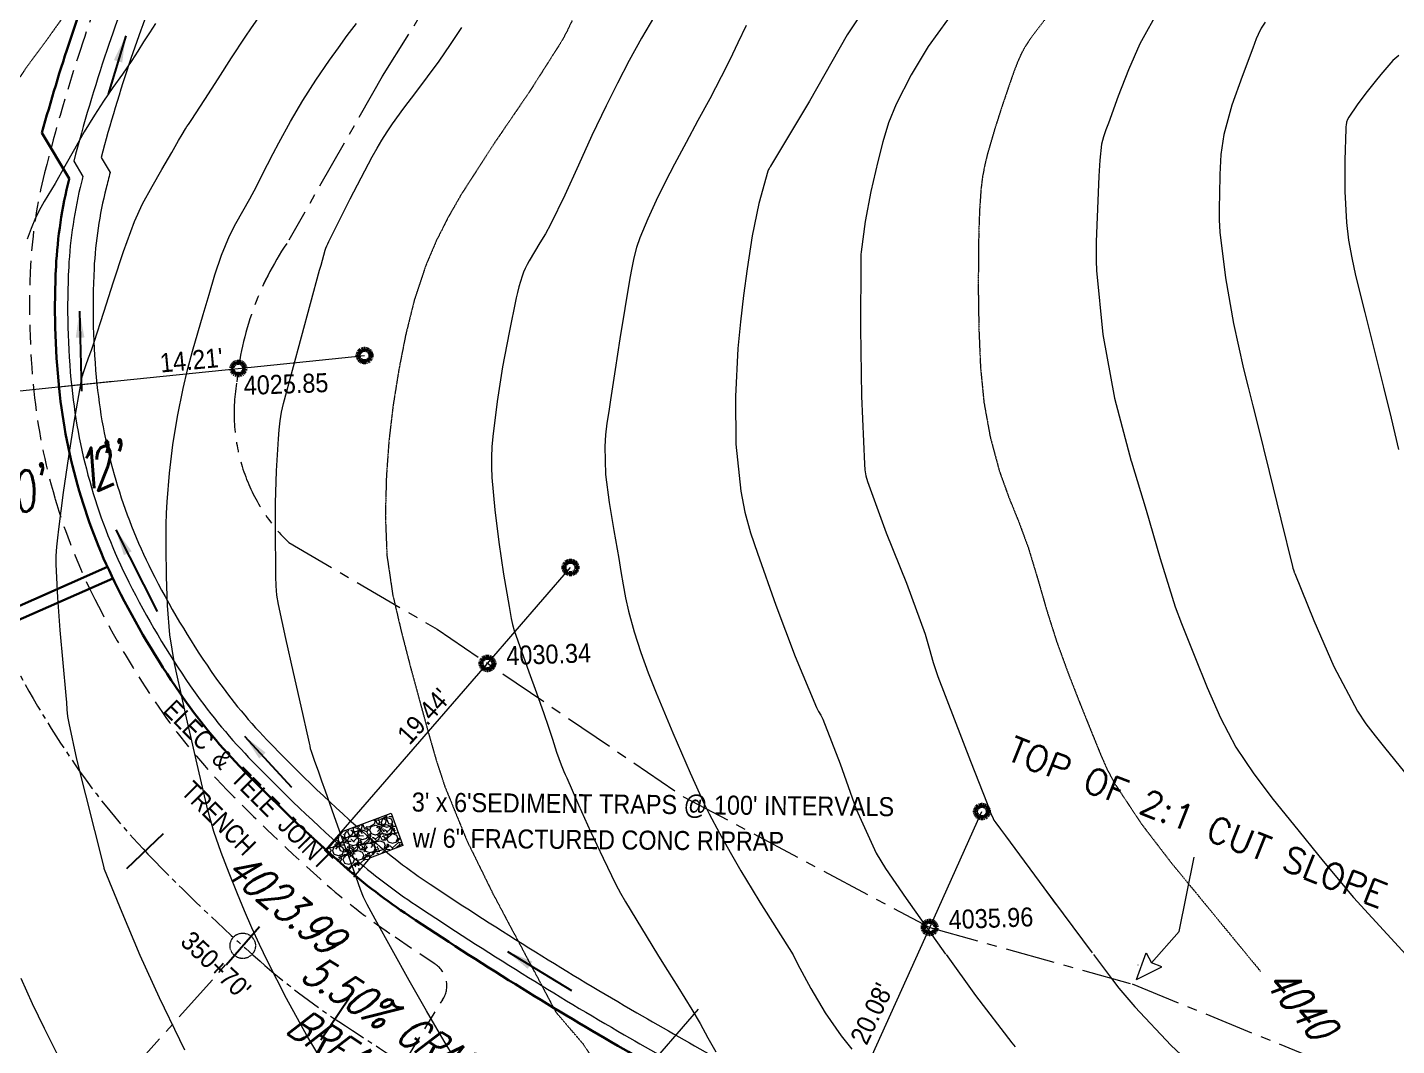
# Model space of a CAD drawing. Header units: inches. Extents: x 2775 to 17527, y 515 to 14737.
# Drawn here: x 6426 to 7721, y 4064 to 5027 of the extents above; entities that cross this region are included whole.
import ezdxf
from ezdxf.enums import TextEntityAlignment as Align

# ---------------------------------------------------------------- set-up
doc = ezdxf.new("R2010")
doc.units = ezdxf.units.IN
doc.header["$LTSCALE"] = 0.5
doc.header["$MEASUREMENT"] = 0
for name, pattern in [('CENTER', [2, 1.25, -0.25, 0.25, -0.25]), ('CENTER2', [1.125, 0.75, -0.125, 0.125, -0.125]), ('HIDDEN', [0.375, 0.25, -0.125])]:
    doc.linetypes.add(name, pattern=pattern)
for name, color, linetype, lineweight in [('ARCHENT RD', 3, 'CENTER', 20), ('CONTROL', 6, 'CENTER', 25), ('D-CL', 5, 'CENTER2', 9), ('LAYOUT', 6, 'CENTER', 25), ('Object', 4, 'CONTINUOUS', 30), ('VX-TOPO-MAJR', 1, 'HIDDEN', 20), ('VX-TOPO-MINR', 7, 'CONTINUOUS', 5)]:
    doc.layers.add(name, color=color, linetype=linetype, lineweight=lineweight)
for name, color, linetype in [('CT-ROAD-ANNO', 52, 'CONTINUOUS'), ('D-SCRATCH', 4, 'CONTINUOUS'), ('LLMASONRY', 12, 'CONTINUOUS'), ('TEXT', 7, 'CONTINUOUS')]:
    doc.layers.add(name, color=color, linetype=linetype)
doc.styles.add('ARCHENT', font='technical.ttf', dxfattribs={"height": 6})
doc.styles.add('BEI', font='romans.shx', dxfattribs={"width": 0.75})
doc.styles.add('EXIST', font='romans.shx', dxfattribs={"width": 0.75, "oblique": 20, "height": 12})
doc.styles.add('SPHAND', font='SPHAND', dxfattribs={"bigfont": 'SPHAND'})
doc.styles.get("Standard").update_dxf_attribs({"font": 'romans.shx', "width": 0.75})
doc.dimstyles.get("Standard").update_dxf_attribs({"dimscale": 50, "dimtxt": 0.18, "dimasz": 0.18, "dimexe": 0.18, "dimexo": 0.0625, "dimgap": 0.09, "dimtad": 0, "dimtoh": 1, "dimzin": 0, "dimdsep": 46, "dimtxsty": 'BEI', "dimcen": 0.09, "dimclrd": 256, "dimclre": 256, "dimclrt": 256, "dimadec": 1, "dimazin": 0, "dimtfac": 1, "dimtofl": 0, "dimtmove": 0, "dimatfit": 3, "dimfxl": 1, "dimtolj": 1, "dimtzin": 0, "dimlwd": -1, "dimlwe": -1, "dimarcsym": 0})

# ---------------------------------------------------------------- blocks, each defined once
blk = doc.blocks.new('Tick')
at = {"layer": 'D-SCRATCH'}
blk.add_line((0, -2), (0, 2), dxfattribs=at)

msp = doc.modelspace()

# ---------------------------------------------------------------- hatches: boundary and pattern name
at = {"layer": 'Object', "lineweight": 9, "ltscale": 75}
h = msp.add_hatch(dxfattribs=at)
h.set_pattern_fill('GRAVEL', scale=24, style=0)
h.set_pattern_definition([(228.0128, (17.28, 24), (-191.99995757, -216.0000322), [3.228864, -319.65811]), (184.9697, (15.12, 21.6), (288.00002524, 23.99979137), [5.54083, -548.5422]), (132.5104, (9.6, 21.12), (239.99977724, -264.00020817), [3.90691, -386.78477]), (267.2737, (0.24, 15.12), (23.99990443, 480.00000708), [5.04571, -499.52539]), (292.8337, (0, 10.08), (-120.00023773, 287.99991388), [4.94772, -489.82495]), (357.2737, (1.92, 5.52), (-480.00000708, 23.99990443), [5.04571, -499.52539]), (37.6942, (6.96, 5.28), (-312.000176295, -239.99976972), [6.672696, -660.596376]), (72.2553, (12.24, 9.36), (168.0002583, 527.99990955), [6.29971, -623.671704]), (121.4296, (14.16, 15.36), (-192.00019762, 311.99988088), [5.0628, -501.21775]), (175.2364, (11.52, 19.68), (264.0000227, -23.9997968), [5.77997, -283.21831]), (222.3974, (5.76, 20.16), (-288.000176426, -263.99980997), [7.47475, -740.001]), (138.8141, (24, 14.88), (-168.0000707, 143.9999355), [2.551224, -252.572256]), (171.4692, (22.08, 16.56), (311.99995884, -48.00018984), [4.85369, -480.516264]), (225, (17.28, 17.28), (-3e-15, -24.000007), [3.394104, -30.54701]), (203.1986, (15.6, 20.16), (119.9999935, 48.0000318), [1.82779, -180.95076]), (291.8014, (13.92, 19.44), (-23.9999979, 72.0000066), [2.58487, -126.65909]), (30.9638, (14.88, 17.04), (71.9999525, 48.0000596), [4.198296, -135.74455]), (161.5651, (18.48, 19.2), (48.0000104, -23.999962), [3.035784, -72.85889]), (16.3895, (0, 19.44), (240.00005276, 71.99982504), [4.2528, -421.02828]), (70.3462, (4.08, 20.64), (-95.99988594, -264.00005125), [3.567864, -353.21779]), (293.1986, (18.48, 24), (-48.0000318, 119.9999935), [3.65556, -179.12299]), (343.6105, (19.92, 20.64), (-240.00005276, 71.99982504), [4.2528, -421.02828]), (339.444, (0, 4.56), (-120.0000443, 47.9999039), [4.10112, -200.954976]), (294.7751, (3.84, 3.12), (-119.99981254, 264.00008212), [3.43627, -340.19143]), (66.8014, (18.72, 0), (48.0000318, 119.9999935), [3.65556, -179.12299]), (17.354, (20.16, 3.36), (-312.00004846, -95.99986805), [4.023144, -398.290176]), (69.444, (6.96, 0), (-47.9999039, -120.0000443), [2.05056, -203.005536]), (101.3099, (17.28, 0), (-23.9999432, 96.000018), [1.22376, -121.152696]), (165.9638, (17.04, 1.2), (72.000013, -23.9999534), [4.94772, -94.0068]), (186.009, (12.24, 2.4), (239.99999402, 23.99998362), [4.5852, -453.93415]), (303.6901, (14.88, 14.88), (-24.000032, 47.9999894), [3.46133, -83.071896]), (353.1572, (16.8, 12), (407.99998477, -48.00019195), [6.043056, -598.26151]), (60.9454, (22.8, 11.28), (-96.00000065, -168.0000092), [2.470944, -244.624176]), (90, (24, 13.44), (-24, 24), [1.44, -22.56]), (120.2564, (11.76, 3.12), (95.9998773, -168.00005894), [3.334176, -330.08448]), (48.0128, (10.08, 6), (191.99995757, 216.0000322), [6.45773, -316.42925]), (0, (14.4, 10.8), (24, 24), [6.24, -17.76]), (325.3048, (20.64, 10.8), (-239.99986222, 168.00020663), [3.794736, -375.678576]), (254.0546, (23.76, 8.64), (-23.9999973, -96.000003), [3.49445, -171.22819]), (207.646, (22.8, 5.28), (-455.99989937, -240.00018512), [5.68956, -563.267376]), (175.4261, (17.76, 2.64), (-312.0000134, 23.99987523), [6.019176, -595.897776])])
h.paths.add_polyline_path([(6708.986, 4248.191, 0.00342508), (6725.447, 4233.541, 0.00602786), (6736.109, 4224.408), (6736.282, 4224.613), (6732.758, 4234.521), (6724.515, 4257.809), (6722.41, 4263.765)])

# ---------------------------------------------------------------- linework, layer by layer
at = {"layer": 'ARCHENT RD', "color": 4, "lineweight": 20, "ltscale": 75}
for p, q in [((6761.847, 4980.615), (6874.804, 5160.851)), ((6762.855, 4982.298), (6673.232, 4825.389)), ((6673.195, 4539.526, -41103.276), (6813.56, 4457.476)), ((6813.56, 4457.476), (7046.593, 4299.035, 3818.472)), ((7046.593, 4299.035, 3818.472), (7279.236, 4175.436)), ((7279.236, 4175.436), (7470.83, 4121.961)), ((7279.236, 4175.436), (7470.83, 4121.961)), ((7470.83, 4121.961), (7661.741, 4043.93))]:
    msp.add_line(p, q, dxfattribs=at)
at = {"layer": 'ARCHENT RD', "color": 4, "linetype": 'Continuous', "lineweight": 9, "ltscale": 150}
msp.add_line((6166.632, 4657.227), (6506.574, 4691.942), dxfattribs=at)
at = {"layer": 'ARCHENT RD', "linetype": 'Continuous', "lineweight": 5, "ltscale": 25}
msp.add_line((6621.922, 4148.963), (6645.486, 4176.178), dxfattribs=at)
at = {"layer": 'ARCHENT RD', "color": 5, "linetype": 'CENTER', "lineweight": 15, "ltscale": 75}
msp.add_line((6069.706, 3532.045), (6629.776, 4158.034), dxfattribs=at)
at = {"layer": 'ARCHENT RD'}
msp.add_circle((6629.776, 4158.034), 12, dxfattribs=at)
at = {"layer": 'ARCHENT RD', "color": 4, "lineweight": 20, "ltscale": 75}
for centre, radius, start, end in [((6908.623, 4662.575, -41103.276), 286.059, 146.037922, 174.453158), ((6908.623, 4662.575, -41103.276), 286.059, 146.037922, 160.24554), ((6792.418, 4661.933, -41103.276), 170.874, 170.469148, 225.754791)]:
    msp.add_arc(centre, radius, start, end, dxfattribs=at)
at = {"layer": 'CONTROL', "linetype": 'Continuous', "lineweight": 5, "ltscale": 25}
for p, q in [((6625.593, 4704.096), (6744.972, 4716.287)), ((6455.982, 4686.776), (6625.593, 4704.096)), ((6455.982, 4686.776), (6506.574, 4691.942)), ((6455.982, 4686.776), (6506.574, 4691.942)), ((6455.982, 4686.776), (6475.879, 4688.808)), ((6861.078, 4425.168), (6939.629, 4515.886)), ((6708.343, 4248.772), (6861.078, 4425.168)), ((7279.236, 4175.436), (7328.662, 4285.003)), ((7180.086, 3955.643), (7279.236, 4175.436)), ((6907.926, 3921.861), (7060.662, 4098.257))]:
    msp.add_line(p, q, dxfattribs=at)
at = {"layer": 'CT-ROAD-ANNO', "color": 6, "linetype": 'Continuous', "lineweight": 30, "ltscale": 75}
for p, q in [((6501.885, 4516.394), (6107.941, 4342.612)), ((6506.973, 4505.523), (6112.784, 4331.633))]:
    msp.add_line(p, q, dxfattribs=at)
at = {"layer": 'D-CL', "color": 7, "linetype": 'Continuous', "lineweight": 30, "ltscale": 50}
msp.add_line((6439.952, 4926.977), (6465.796, 4883.725), dxfattribs=at)
at = {"layer": 'D-CL', "color": 7, "linetype": 'Continuous', "lineweight": 30}
msp.add_lwpolyline([(6502.012, 5105.842, 0.02472134), (6467.119, 5016.368, 0.01368739), (6439.952, 4926.977, 0.04860432)], format="xyb", dxfattribs=at)
at = {"layer": 'D-CL', "ltscale": 75}
msp.add_lwpolyline([(6387.447, 5042.984, 0.01897712), (6349.311, 4912.558, 0.04860432), (6333.378, 4806.691, 0.03884362), (6336.777, 4672.886, 0.04549145), (6360.033, 4554.496, 0.04560779), (6404.229, 4442.559, 0.03377167), (6471.334, 4329.256, 0.04082939), (6540.184, 4244.781, 0.02123933), (6646.285, 4143.356, 0.03334345), (6720.554, 4086.457, 0.00758032), (6824.11, 4019.801, 0.00798766)], format="xyb", dxfattribs=at)
at = {"layer": 'LAYOUT', "color": 30, "lineweight": 106, "ltscale": 150}
for centre in [(6744.972, 4716.287), (6939.629, 4515.886), (7328.662, 4285.003)]:
    msp.add_circle(centre, 6, dxfattribs=at)
at = {"layer": 'LAYOUT', "color": 6, "lineweight": 106, "ltscale": 150}
for centre in [(6625.593, 4704.096), (6861.078, 4425.167), (7279.236, 4175.435)]:
    msp.add_circle(centre, 6, dxfattribs=at)
at = {"layer": 'Object', "color": 7, "linetype": 'Continuous', "lineweight": 20, "ltscale": 50}
for p, q in [((6470.004, 4900.077), (6478.653, 4885.604)), ((6495.801, 4903.695), (6504.397, 4889.308))]:
    msp.add_line(p, q, dxfattribs=at)
at = {"layer": 'Object', "color": 7, "lineweight": 9, "ltscale": 75}
for p, q in [((6741.462, 4272.638), (6742.679, 4271.796)), ((6742.872, 4273.252), (6744.792, 4268.692)), ((6753.948, 4272.932), (6748.908, 4270.292)), ((6751.308, 4271.012), (6755.148, 4272.212)), ((6753.672, 4277.209), (6754.895, 4276.363)), ((6754.922, 4276.289), (6753.962, 4272.929)), ((6755.088, 4277.819), (6757.008, 4273.259)), ((6755.137, 4272.214), (6758.977, 4270.774)), ((6759.169, 4276.083), (6756.568, 4276.733)), ((6757.052, 4273.163), (6761.255, 4272.962)), ((6759.883, 4277.557), (6757.447, 4277.752)), ((6759.411, 4274.879), (6757.581, 4272.846)), ((6759.42, 4274.84), (6759.18, 4276.04)), ((6764.494, 4273.371), (6759.454, 4270.731)), ((6764.941, 4280.144), (6759.901, 4277.504)), ((6760.587, 4274.876), (6762.027, 4271.516)), ((6760.841, 4274.861), (6762.281, 4278.221)), ((6761.854, 4271.451), (6765.694, 4272.651)), ((6762.301, 4278.224), (6766.141, 4279.424)), ((6763.298, 4278.285), (6765.441, 4276.802)), ((6764.251, 4279.391), (6764.499, 4279.361)), ((6765.469, 4276.728), (6764.509, 4273.368)), ((6764.515, 4279.382), (6765.007, 4280.269)), ((6765.634, 4278.258), (6767.554, 4273.698)), ((6765.815, 4281.206), (6765.672, 4278.195)), ((6765.683, 4272.653), (6769.523, 4271.213)), ((6766.129, 4279.426), (6769.969, 4277.986)), ((6767.598, 4273.602), (6771.801, 4273.402)), ((6768.044, 4280.374), (6771.359, 4280.216)), ((6769.982, 4277.974), (6771.422, 4274.854)), ((6770.202, 4271.529), (6771.402, 4274.889)), ((6771.352, 4272.775), (6771.209, 4269.764)), ((6773.333, 4274.701), (6773.086, 4274.97)), ((6773.091, 4274.877), (6773.183, 4275.122)), ((6723.67, 4261.792), (6725.813, 4260.308)), ((6724.622, 4262.897), (6724.871, 4262.868)), ((6727.268, 4258.788), (6724.667, 4259.438)), ((6725.84, 4260.235), (6724.88, 4256.875)), ((6724.886, 4262.889), (6725.379, 4263.775)), ((6727.982, 4260.263), (6725.545, 4260.458)), ((6727.772, 4266.009), (6725.942, 4263.976)), ((6726.006, 4261.764), (6727.926, 4257.204)), ((6726.187, 4264.713), (6726.044, 4261.701)), ((6727.782, 4265.97), (6727.542, 4267.17)), ((6733.04, 4262.849), (6728, 4260.209)), ((6728.94, 4257.567), (6730.38, 4260.927)), ((6728.948, 4266.006), (6730.388, 4262.646)), ((6729.203, 4265.991), (6730.252, 4268.441)), ((6730.399, 4262.618), (6734.479, 4261.418)), ((6730.399, 4260.93), (6734.239, 4262.13)), ((6731.843, 4267.764), (6733.986, 4266.28)), ((6732.796, 4268.869), (6733.045, 4268.839)), ((6734.014, 4266.207), (6733.054, 4262.847)), ((6733.06, 4268.86), (6733.552, 4269.747)), ((6735.96, 4264.304), (6733.359, 4264.954)), ((6734.179, 4267.736), (6736.099, 4263.176)), ((6734.326, 4269.966), (6734.217, 4267.673)), ((6734.228, 4262.131), (6738.068, 4260.691)), ((6736.674, 4265.779), (6734.238, 4265.974)), ((6736.203, 4263.101), (6734.372, 4261.067)), ((6734.509, 4261.423), (6738.589, 4262.623)), ((6740.258, 4262.152), (6734.738, 4257.112)), ((6735.196, 4270.292), (6738.33, 4269.116)), ((6736.212, 4263.062), (6735.972, 4264.262)), ((6736.143, 4263.08), (6740.346, 4262.88)), ((6741.732, 4268.365), (6736.692, 4265.725)), ((6737.378, 4263.097), (6738.818, 4259.737)), ((6737.633, 4263.083), (6739.073, 4266.443)), ((6738.08, 4260.68), (6739.52, 4257.56)), ((6738.206, 4271.419), (6740.608, 4271.304)), ((6738.343, 4269.104), (6739.783, 4265.984)), ((6738.563, 4262.659), (6739.763, 4266.019)), ((6738.829, 4259.709), (6742.909, 4258.509)), ((6739.092, 4266.446), (6742.932, 4267.646)), ((6743.964, 4261.825), (6740.267, 4262.133)), ((6743.081, 4264.318), (6741.447, 4266.101)), ((6741.452, 4266.007), (6741.983, 4267.422)), ((6742.706, 4271.723), (6741.746, 4268.363)), ((6742.92, 4267.647), (6746.76, 4266.207)), ((6742.939, 4258.515), (6747.019, 4259.715)), ((6748.689, 4259.244), (6743.169, 4254.204)), ((6744.835, 4268.596), (6749.039, 4268.396)), ((6748.176, 4268.871), (6745.575, 4269.521)), ((6748.89, 4270.345), (6746.454, 4270.54)), ((6748.419, 4267.667), (6746.589, 4265.634)), ((6746.773, 4266.196), (6748.213, 4263.076)), ((6746.994, 4259.751), (6748.194, 4263.111)), ((6747.566, 4261.161), (6749.71, 4259.677)), ((6748.428, 4267.629), (6748.188, 4268.829)), ((6748.519, 4262.266), (6748.768, 4262.236)), ((6752.394, 4258.917), (6748.697, 4259.225)), ((6749.737, 4259.604), (6748.777, 4256.244)), ((6748.783, 4262.257), (6749.276, 4263.144)), ((6749.594, 4267.664), (6751.034, 4264.304)), ((6749.849, 4267.649), (6751.289, 4271.009)), ((6751.511, 4261.41), (6749.878, 4263.192)), ((6749.882, 4263.099), (6750.413, 4264.514)), ((6749.902, 4261.133), (6751.822, 4256.573)), ((6750.084, 4264.081), (6749.94, 4261.07)), ((6751.045, 4264.276), (6755.125, 4263.076)), ((6753.254, 4260.226), (6752.512, 4260.338)), ((6755.212, 4258.469), (6753.292, 4260.149)), ((6755.155, 4263.082), (6759.235, 4264.282)), ((6760.905, 4263.811), (6755.385, 4258.771)), ((6758.722, 4269.31), (6756.122, 4269.96)), ((6756.882, 4263.093), (6759.025, 4261.609)), ((6759.437, 4270.784), (6757, 4270.979)), ((6758.965, 4268.106), (6757.135, 4266.073)), ((6757.835, 4264.198), (6758.084, 4264.168)), ((6759.053, 4261.536), (6758.093, 4258.176)), ((6758.099, 4264.189), (6758.592, 4265.076)), ((6758.974, 4268.068), (6758.734, 4269.268)), ((6758.989, 4270.762), (6760.429, 4267.642)), ((6759.21, 4264.318), (6760.41, 4267.678)), ((6759.218, 4263.065), (6761.138, 4258.505)), ((6759.4, 4266.013), (6759.256, 4263.002)), ((6760.14, 4268.103), (6761.58, 4264.743)), ((6760.395, 4268.088), (6761.835, 4271.448)), ((6764.61, 4263.483), (6760.913, 4263.791)), ((6761.591, 4264.715), (6765.671, 4263.515)), ((6764.259, 4260.879), (6761.659, 4261.529)), ((6762.038, 4271.488), (6766.118, 4270.288)), ((6763.728, 4265.976), (6762.094, 4267.759)), ((6762.098, 4267.665), (6762.629, 4269.08)), ((6764.973, 4262.354), (6762.537, 4262.549)), ((6764.502, 4259.676), (6762.672, 4257.642)), ((6763.801, 4260.666), (6763.058, 4260.777)), ((6764.247, 4267.438), (6763.504, 4267.55)), ((6765.758, 4258.908), (6763.838, 4260.588)), ((6764.511, 4259.637), (6764.271, 4260.837)), ((6766.205, 4265.681), (6764.285, 4267.361)), ((6770.031, 4264.94), (6764.991, 4262.3)), ((6765.677, 4259.672), (6767.117, 4256.312)), ((6765.702, 4263.521), (6769.782, 4264.721)), ((6765.912, 4259.235), (6765.867, 4258.284)), ((6771.451, 4264.25), (6765.931, 4259.21)), ((6765.932, 4259.658), (6767.372, 4263.018)), ((6766.139, 4265.211), (6766.139, 4265.747)), ((6766.148, 4270.293), (6770.228, 4271.493)), ((6766.358, 4266.008), (6766.313, 4265.056)), ((6771.897, 4271.022), (6766.377, 4265.982)), ((6767.391, 4263.021), (6771.231, 4264.221)), ((6768.835, 4269.855), (6770.978, 4268.371)), ((6769.535, 4271.201), (6770.975, 4268.081)), ((6769.756, 4264.757), (6770.956, 4268.117)), ((6769.787, 4270.96), (6770.036, 4270.93)), ((6771.005, 4268.298), (6770.045, 4264.938)), ((6770.051, 4270.951), (6770.544, 4271.838)), ((6771.171, 4269.827), (6773.091, 4265.267)), ((6771.22, 4264.222), (6775.06, 4262.782)), ((6775.156, 4263.922), (6771.459, 4264.231)), ((6774.742, 4270.767), (6771.905, 4271.003)), ((6774.274, 4266.415), (6772.64, 4268.198)), ((6772.644, 4268.104), (6773.175, 4269.519)), ((6773.135, 4265.171), (6776.807, 4264.996)), ((6774.901, 4257.519), (6778.383, 4260.21)), ((6775.072, 4262.771), (6776.512, 4259.651)), ((6775.293, 4256.326), (6776.493, 4259.686)), ((6776.211, 4256.879), (6778.717, 4259.663)), ((6778.381, 4260.208), (6778.447, 4260.416)), ((6719.094, 4252.817), (6716.494, 4253.467)), ((6719.808, 4254.291), (6717.372, 4254.486)), ((6719.337, 4251.613), (6717.507, 4249.579)), ((6719.346, 4251.574), (6719.106, 4252.774)), ((6724.866, 4256.878), (6719.826, 4254.238)), ((6720.512, 4251.609), (6721.952, 4248.25)), ((6720.767, 4251.595), (6722.207, 4254.955)), ((6721.963, 4248.222), (6726.043, 4247.022)), ((6722.226, 4254.958), (6726.066, 4256.158)), ((6727.51, 4257.585), (6725.68, 4255.551)), ((6726.055, 4256.16), (6729.895, 4254.72)), ((6726.074, 4247.027), (6730.154, 4248.227)), ((6731.823, 4247.756), (6726.303, 4242.716)), ((6727.519, 4257.546), (6727.279, 4258.746)), ((6727.616, 4249.92), (6729.759, 4248.436)), ((6727.97, 4257.108), (6732.173, 4256.908)), ((6728.569, 4251.025), (6728.818, 4250.995)), ((6728.685, 4257.581), (6730.125, 4254.221)), ((6729.787, 4248.363), (6728.827, 4245.003)), ((6728.833, 4251.016), (6729.326, 4251.903)), ((6729.907, 4254.708), (6731.347, 4251.588)), ((6729.952, 4249.892), (6731.872, 4245.332)), ((6730.134, 4252.84), (6729.99, 4249.829)), ((6730.128, 4248.263), (6731.328, 4251.623)), ((6730.137, 4254.193), (6734.217, 4252.993)), ((6732.728, 4246.211), (6730.291, 4246.406)), ((6732.346, 4250.144), (6731.603, 4250.255)), ((6735.528, 4247.429), (6731.831, 4247.737)), ((6732.608, 4258.568), (6731.865, 4258.68)), ((6734.303, 4248.387), (6732.383, 4250.067)), ((6734.566, 4256.811), (6732.646, 4258.491)), ((6737.785, 4248.798), (6732.745, 4246.158)), ((6734.646, 4249.922), (6733.012, 4251.704)), ((6733.016, 4251.611), (6733.547, 4253.026)), ((6733.686, 4243.516), (6735.126, 4246.876)), ((6734.238, 4247.916), (6734.238, 4248.452)), ((6734.247, 4252.999), (6738.327, 4254.199)), ((6734.457, 4248.713), (6734.412, 4247.762)), ((6739.996, 4253.728), (6734.476, 4248.688)), ((6734.5, 4256.341), (6734.5, 4256.877)), ((6734.719, 4257.138), (6734.674, 4256.186)), ((6735.145, 4246.878), (6738.985, 4248.078)), ((6736.589, 4253.712), (6738.732, 4252.229)), ((6737.542, 4254.818), (6737.79, 4254.788)), ((6738.76, 4252.155), (6737.8, 4248.795)), ((6737.806, 4254.809), (6738.298, 4255.696)), ((6738.301, 4254.235), (6739.501, 4257.595)), ((6738.925, 4253.685), (6740.845, 4249.125)), ((6739.106, 4256.633), (6738.963, 4253.622)), ((6738.974, 4248.08), (6742.814, 4246.64)), ((6743.701, 4253.401), (6740.004, 4253.709)), ((6741.038, 4255.66), (6740.295, 4255.771)), ((6742.991, 4252.185), (6740.39, 4252.835)), ((6740.889, 4249.029), (6745.092, 4248.829)), ((6742.996, 4253.903), (6741.076, 4255.583)), ((6742.819, 4255.894), (6741.185, 4257.676)), ((6741.19, 4257.583), (6741.72, 4258.998)), ((6743.705, 4253.659), (6741.269, 4253.854)), ((6743.233, 4250.981), (6741.403, 4248.948)), ((6742.826, 4246.629), (6744.266, 4243.509)), ((6742.93, 4253.432), (6742.93, 4253.968)), ((6743.243, 4250.943), (6743.003, 4252.143)), ((6743.15, 4254.229), (6743.104, 4253.278)), ((6743.263, 4248.649), (6746.744, 4251.34)), ((6748.763, 4256.246), (6743.723, 4253.606)), ((6744.409, 4250.978), (6745.849, 4247.618)), ((6744.572, 4248.009), (6747.647, 4251.425)), ((6745.253, 4246.937), (6744.646, 4247.977)), ((6744.664, 4250.964), (6746.103, 4254.324)), ((6745.86, 4247.59), (6749.94, 4246.39)), ((6746.123, 4254.326), (6749.963, 4255.526)), ((6746.742, 4251.338), (6747.185, 4252.724)), ((6752.307, 4254.117), (6749.706, 4254.767)), ((6749.951, 4255.528), (6753.791, 4254.088)), ((6749.97, 4246.396), (6754.05, 4247.596)), ((6755.719, 4247.125), (6750.199, 4242.085)), ((6753.021, 4255.592), (6750.585, 4255.786)), ((6752.549, 4252.913), (6750.719, 4250.88)), ((6751.693, 4245.741), (6755.175, 4248.431)), ((6751.866, 4256.477), (6756.069, 4256.277)), ((6752.558, 4252.875), (6752.318, 4254.075)), ((6753.003, 4245.101), (6756.077, 4248.517)), ((6758.079, 4258.178), (6753.039, 4255.538)), ((6753.725, 4252.91), (6755.165, 4249.55)), ((6753.804, 4254.077), (6755.244, 4250.957)), ((6753.979, 4252.896), (6755.419, 4256.256)), ((6754.024, 4247.632), (6755.224, 4250.992)), ((6755.146, 4257.999), (6755.146, 4258.535)), ((6755.172, 4248.43), (6755.615, 4249.816)), ((6755.176, 4249.522), (6759.256, 4248.322)), ((6755.366, 4258.796), (6755.32, 4257.845)), ((6755.439, 4256.258), (6759.279, 4257.458)), ((6759.425, 4246.798), (6755.728, 4247.106)), ((6758.542, 4249.29), (6756.908, 4251.073)), ((6756.913, 4250.979), (6757.444, 4252.395)), ((6759.267, 4257.46), (6763.107, 4256.02)), ((6759.286, 4248.328), (6763.366, 4249.528)), ((6765.035, 4249.057), (6760.887, 4245.27)), ((6761.182, 4258.409), (6765.385, 4258.209)), ((6763.12, 4256.009), (6764.56, 4252.889)), ((6763.34, 4249.564), (6764.54, 4252.924)), ((6763.909, 4250.308), (6767.391, 4252.998)), ((6768.741, 4248.73), (6765.043, 4249.038)), ((6765.219, 4249.667), (6768.293, 4253.083)), ((6765.899, 4248.595), (6765.292, 4249.635)), ((6765.692, 4258.438), (6765.692, 4258.974)), ((6767.858, 4251.222), (6766.224, 4253.005)), ((6766.229, 4252.911), (6766.759, 4254.327)), ((6767.128, 4256.284), (6771.208, 4255.084)), ((6767.388, 4252.996), (6767.832, 4254.382)), ((6769.337, 4252.235), (6768.595, 4252.346)), ((6771.295, 4250.478), (6769.375, 4252.158)), ((6771.229, 4250.007), (6771.229, 4250.543)), ((6771.239, 4255.09), (6775.319, 4256.29)), ((6771.449, 4250.804), (6771.403, 4249.853)), ((6776.988, 4255.819), (6771.468, 4250.779)), ((6774.455, 4250.747), (6777.937, 4253.437)), ((6776.891, 4255.807), (6776.285, 4256.846)), ((6776.801, 4251.258), (6778.839, 4253.523)), ((6780.195, 4255.533), (6776.996, 4255.8)), ((6777.934, 4253.435), (6778.378, 4254.821)), ((6780.815, 4253.802), (6779.08, 4253.941)), ((6723.041, 4240.944), (6720.44, 4241.594)), ((6723.755, 4242.419), (6721.319, 4242.613)), ((6723.283, 4239.74), (6721.453, 4237.707)), ((6723.292, 4239.702), (6723.052, 4240.902)), ((6724.172, 4244.172), (6723.43, 4244.283)), ((6728.813, 4245.005), (6723.773, 4242.365)), ((6726.13, 4242.415), (6724.21, 4244.095)), ((6724.459, 4239.737), (6725.899, 4236.377)), ((6724.713, 4239.723), (6726.153, 4243.083)), ((6725.91, 4236.349), (6729.99, 4235.149)), ((6726.064, 4241.945), (6726.064, 4242.481)), ((6726.173, 4243.085), (6730.013, 4244.285)), ((6726.284, 4242.741), (6726.238, 4241.79)), ((6732.013, 4244.737), (6729.413, 4245.387)), ((6730.001, 4244.287), (6733.841, 4242.847)), ((6730.02, 4235.155), (6734.1, 4236.355)), ((6735.769, 4235.884), (6730.249, 4230.844)), ((6732.256, 4243.533), (6730.426, 4241.5)), ((6731.916, 4245.236), (6736.119, 4245.036)), ((6732.265, 4243.495), (6732.025, 4244.695)), ((6733.431, 4243.53), (6734.871, 4240.17)), ((6733.854, 4242.836), (6735.294, 4239.716)), ((6734.074, 4236.391), (6735.274, 4239.751)), ((6734.827, 4234.253), (6738.309, 4236.944)), ((6734.882, 4240.142), (6738.962, 4238.942)), ((6739.475, 4235.557), (6735.777, 4235.865)), ((6736.137, 4233.613), (6739.211, 4237.029)), ((6736.817, 4232.541), (6736.21, 4233.58)), ((6737.092, 4236.093), (6736.349, 4236.204)), ((6738.592, 4238.049), (6736.958, 4239.832)), ((6736.963, 4239.738), (6737.493, 4241.154)), ((6739.049, 4234.335), (6737.129, 4236.015)), ((6738.306, 4236.942), (6738.75, 4238.328)), ((6738.983, 4233.865), (6738.983, 4234.401)), ((6738.993, 4238.948), (6743.073, 4240.148)), ((6739.203, 4234.662), (6739.158, 4233.711)), ((6744.742, 4239.677), (6739.222, 4234.637)), ((6743, 4240.225), (6746.482, 4242.915)), ((6743.047, 4240.184), (6744.247, 4243.544)), ((6744.31, 4239.585), (6747.385, 4243.001)), ((6744.99, 4238.512), (6744.384, 4239.552)), ((6748.447, 4239.349), (6744.75, 4239.658)), ((6747.565, 4241.842), (6745.931, 4243.625)), ((6745.935, 4243.531), (6746.466, 4244.947)), ((6746.479, 4242.914), (6746.923, 4244.3)), ((6748.069, 4243.541), (6747.326, 4243.652)), ((6749.979, 4244.868), (6747.442, 4245.071)), ((6750.027, 4241.784), (6748.107, 4243.464)), ((6750.474, 4243.477), (6748.846, 4243.884)), ((6749.961, 4241.313), (6749.961, 4241.849)), ((6750.18, 4242.11), (6750.135, 4241.159)), ((6753.683, 4244.028), (6753.076, 4245.068)), ((6757.385, 4245.473), (6756.642, 4245.584)), ((6758.565, 4244.396), (6757.423, 4245.396)), ((6728.119, 4232.3), (6727.376, 4232.411)), ((6730.077, 4230.543), (6728.157, 4232.223)), ((6730.011, 4230.072), (6730.011, 4230.608)), ((6730.23, 4230.869), (6730.185, 4229.918)), ((6741.543, 4230.472), (6739.006, 4230.675))]:
    msp.add_line(p, q, dxfattribs=at)
at = {"layer": 'Object', "color": 1, "linetype": 'HIDDEN', "lineweight": 15, "ltscale": 150}
msp.add_line((6610.993, 3767.92), (6818.838, 4107.064), dxfattribs=at)
at = {"layer": 'Object', "color": 7, "lineweight": 20}
for points in [[(6608.084, 5192.305, 0.00588922), (6556.766, 5081.306, 0.02472134), (6524.027, 4997.357, 0.01485378), (6495.801, 4903.695, 0.04860432)], [(6534.865, 5091.121, 0.02472134), (6501.264, 5004.961, 0.01638039), (6470.004, 4900.077, 0.04860432)], [(6556.766, 5081.306, 0.02472134), (6524.027, 4997.357, 0.01485378), (6495.801, 4903.695, 0.04860432)], [(6478.653, 4885.604, 0.00081734), (6477.321, 4880.347, 0.04860432), (6465.198, 4799.797, 0.03884362), (6468.077, 4686.464, 0.04549145), (6486.712, 4591.595, 0.04560779), (6522.083, 4502.01, 0.03377167), (6580.112, 4404.031, 0.04082939), (6635.365, 4336.239, 0.02123933), (6733.363, 4242.559, 0.03334345), (6793.672, 4196.356, 0.00758032), (6893.863, 4131.866, 0.00798766), (6990.446, 4073.869, 0.00602465), (7150.211, 3983.925, 0.02099905), (7188.276, 3965.127, 0.00980431), (7232.822, 3946.444, 0.00281078), (7405.221, 3879.203, 0.00001121), (7405.673, 3879.03, 0.00796278)], [(6504.397, 4889.308, 0.00233943), (6500.595, 4874.49, 0.04860432), (6489.165, 4798.543, 0.03884362), (6491.949, 4688.933, 0.04549145), (6509.745, 4598.34, 0.04560779), (6543.511, 4512.819, 0.03377167), (6599.889, 4417.627, 0.04082939), (6652.67, 4352.868, 0.02123933), (6749.196, 4260.596, 0.03334345), (6806.967, 4216.337, 0.00758032), (6906.546, 4152.241, 0.00798766), (7002.471, 4094.639, 0.00602465), (7161.732, 4004.978, 0.02099905), (7197.99, 3987.073, 0.00980431), (7241.668, 3968.754, 0.00281078), (7413.816, 3901.611, 0.00001121), (7414.267, 3901.438, 0.00001121)]]:
    msp.add_lwpolyline(points, format="xyb", dxfattribs=at)
at = {"layer": 'Object', "color": 1, "linetype": 'HIDDEN', "lineweight": 15, "ltscale": 150}
msp.add_lwpolyline([(6512.963, 5100.935, 0.02472134), (6478.5, 5012.566, 0.01897712), (6442.409, 4889.132, 0.04860432), (6429.247, 4801.677, 0.03884362), (6432.268, 4682.761, 0.04549145), (6452.163, 4581.477, 0.04560779), (6489.941, 4485.796, 0.03377167), (6550.445, 4383.638, 0.04082939), (6609.406, 4311.296, 0.02123933), (6709.615, 4215.504, 0.03334345), (6773.731, 4166.383), (6811.705, 4140.832)], format="xyb", dxfattribs=at)
at = {"layer": 'Object', "color": 7, "lineweight": 30}
msp.add_lwpolyline([(6465.796, 4883.725, 0.00006933), (6465.683, 4883.275, 0.04860432), (6453.214, 4800.424, 0.03884362), (6456.14, 4685.23, 0.04549145), (6475.196, 4588.222, 0.04560779), (6511.369, 4496.605, 0.03377167), (6570.223, 4397.234, 0.04082939), (6626.712, 4327.925, 0.02123933), (6725.447, 4233.541, 0.03334345), (6787.025, 4186.365, 0.00758032), (6887.522, 4121.678, 0.00798766), (6984.433, 4063.484, 0.00602465), (7144.451, 3973.398, 0.02099905), (7183.418, 3954.153, 0.00980431), (7228.398, 3935.289, 0.00274276), (7396.739, 3869.605, 0.00373548)], format="xyb", dxfattribs=at)
at = {"layer": 'Object', "color": 1, "linetype": 'HIDDEN', "lineweight": 15, "ltscale": 150}
msp.add_arc((6798.778, 4120.381), 24, 325.710244, 56.542212, dxfattribs=at)
at = {"layer": 'TEXT', "color": 7, "lineweight": 9}
for p, q in [((7515.246, 4171.433), (7529.265, 4241.958)), ((7488.876, 4141.997), (7515.246, 4171.433)), ((7474.727, 4126.204), (7483.977, 4151.27)), ((7483.977, 4151.27), (7488.876, 4141.997)), ((7474.727, 4126.204), (7498.629, 4138.143)), ((7498.629, 4138.143), (7488.876, 4141.997))]:
    msp.add_line(p, q, dxfattribs=at)
at = {"layer": 'VX-TOPO-MAJR', "flags": 128}
for points in [[(7460.41, 6238.687), (7443.593, 6198.823), (7416.238, 6136.087), (7401.577, 6106.357), (7385.168, 6077.542), (7367.483, 6049.397), (7350.268, 6023.725), (7332.33, 5998.645), (7313.521, 5974.199), (7284.325, 5938.885), (7254.641, 5904.015), (7225.402, 5868.807), (7218.828, 5859.98), (7212.404, 5851.028), (7205.394, 5842.573), (7168.314, 5803.398), (7131.165, 5764.291), (7094.047, 5725.156), (7091.203, 5722.151), (7088.359, 5719.145), (7085.516, 5716.14), (7059.509, 5688.622), (7033.518, 5661.09), (7007.531, 5633.554), (6993.205, 5618.298), (6978.936, 5602.987), (6964.696, 5587.649), (6962.341, 5585.021), (6960.021, 5582.36), (6957.657, 5579.739), (6914.338, 5534.165), (6870.476, 5489.12), (6826.242, 5444.435), (6816.221, 5434.407), (6806.172, 5424.41), (6796.106, 5414.43), (6758.677, 5378.439), (6720.93, 5342.769), (6684.005, 5306.254), (6667.15, 5287.695), (6650.943, 5268.552), (6634.575, 5249.559), (6606.804, 5219.208), (6578.809, 5189.046), (6551.24, 5158.473), (6535.213, 5139.529), (6519.81, 5120.081), (6504.977, 5100.19), (6484.566, 5071.593), (6464.36, 5042.862), (6444.018, 5014.233), (6436.988, 5004.713), (6429.896, 4995.236), (6422.998, 4985.614), (6403.028, 4955.286), (6383.869, 4924.443), (6364.818, 4893.512), (6359.8, 4885.683), (6354.869, 4877.806), (6350.443, 4869.622), (6345.54, 4857.492), (6341.507, 4845.048), (6337.341, 4832.658), (6317.854, 4781.587), (6298.1, 4730.591), (6278.81, 4679.359), (6272.31, 4660.069), (6266.82, 4640.477), (6262.365, 4620.58), (6254.641, 4575.113), (6248.645, 4529.492), (6243.435, 4483.645), (6240.314, 4454.401), (6237.949, 4425.168), (6237.048, 4395.952), (6239.466, 4355.654), (6245.297, 4315.486), (6252.684, 4275.493), (6258.935, 4243.742), (6266.237, 4212.276), (6275.499, 4181.179), (6297.072, 4124.644), (6321.768, 4069.716), (6348.576, 4015.535), (6356.701, 3999.755), (6365.279, 3984.297), (6374.831, 3969.401), (6395.388, 3942.514), (6416.877, 3916.429), (6437.531, 3889.733), (6461.072, 3855.882), (6484.376, 3821.843), (6508.383, 3788.314), (6517.897, 3775.62), (6527.445, 3762.951), (6537.012, 3750.295), (6563.86, 3714.92), (6570.058, 3706.813)], [(8579.641, 5840.631), (8531.184, 5808.171), (8429.55, 5778.043), (8335.258, 5737.207), (8305.425, 5713.652), (8276.231, 5688.631), (8246.175, 5665.31), (8136.271, 5611.443), (8019.238, 5567.69), (7914.953, 5504.086), (7907.711, 5494.857), (7901.925, 5484.454), (7895.274, 5474.804), (7852.949, 5430.976), (7809.248, 5388.032), (7766.782, 5344.402), (7757.406, 5331.499), (7748.819, 5317.82), (7738.067, 5305.886), (7719.644, 5297.161), (7699.135, 5293.016), (7679.458, 5287.238), (7671.246, 5282.76), (7663.147, 5277.886), (7654.85, 5273.554), (7650.512, 5272.459), (7645.964, 5271.901), (7641.702, 5270.587), (7620.702, 5256.344), (7601.037, 5239.969), (7580.683, 5224.955), (7562.821, 5215.834), (7544.383, 5207.412), (7527.255, 5196.781), (7512.887, 5184.064), (7499.605, 5170.307), (7486.973, 5155.874), (7450.243, 5112.078), (7414.366, 5067.812), (7379.362, 5022.645), (7374.598, 5016.21), (7370.137, 5009.592), (7366.214, 5002.611), (7362.277, 4993.847), (7358.857, 4984.915), (7355.683, 4975.873), (7348.037, 4953.407), (7340.792, 4930.855), (7334.138, 4908.033), (7331.314, 4896.595), (7329.137, 4885.055), (7327.707, 4873.387), (7326.399, 4854.018), (7325.692, 4834.656), (7325.337, 4815.262), (7325.152, 4778.53), (7325.728, 4741.841), (7327.277, 4705.238), (7330.505, 4672.152), (7336.429, 4639.342), (7345.14, 4606.883), (7353.97, 4582.396), (7363.641, 4558.468), (7372.53, 4534.294), (7381.43, 4504.798), (7389.947, 4475.15), (7399.26, 4445.749), (7410.671, 4414.46), (7422.815, 4383.451), (7435.301, 4352.54), (7440.869, 4338.799), (7446.823, 4325.241), (7453.758, 4312.099), (7479.548, 4273.158), (7507.882, 4236.235), (7591.949, 4133.974)]]:
    msp.add_lwpolyline(points, dxfattribs=at)
at = {"layer": 'VX-TOPO-MAJR'}
for points in [[(6941.21, 5033.291), (6936.518, 5023.542), (6931.494, 5013.992), (6900.574, 4965.41), (6868.01, 4917.767), (6836.649, 4869.216), (6824.124, 4847.355), (6812.762, 4824.92), (6802.826, 4801.619), (6792.04, 4769.072), (6783.825, 4736.012), (6777.251, 4702.412), (6771.914, 4669.029), (6767.966, 4635.618), (6765.56, 4602.036), (6764.572, 4564.492), (6766.088, 4527.006), (6771.557, 4490.085), (6779.696, 4455.159), (6788.656, 4420.395), (6798.104, 4385.71), (6805.139, 4359.942), (6812.449, 4334.291), (6820.721, 4308.879), (6841.763, 4257.287), (6866.259, 4207.283), (6925.849, 4095.229)], [(6925.849, 4095.229), (6951.344, 4065.433), (6977.141, 4026.456), (6995.26, 3999.618)]]:
    msp.add_lwpolyline(points, dxfattribs=at)
at = {"layer": 'VX-TOPO-MINR', "color": 7, "lineweight": 9, "ltscale": 75}
for p, q in [((6724.584, 4266.319), (6770.218, 4283.404)), ((6770.218, 4283.404), (6781.141, 4252.891)), ((6708.997, 4248.205), (6724.849, 4266.595)), ((6781.141, 4252.891), (6750.575, 4241.389)), ((6734.927, 4223.009), (6750.531, 4241.478))]:
    msp.add_line(p, q, dxfattribs=at)
at = {"layer": 'VX-TOPO-MINR', "ltscale": 50}
for points in [[(7240.901, 5079.3), (7201.216, 5019.51), (7165.552, 4957.02), (7128.802, 4895.288), (7128.322, 4894.581), (7127.828, 4893.882), (7127.343, 4893.173), (7126.862, 4892.402), (7126.437, 4891.602), (7126.095, 4890.757), (7117.596, 4860.262), (7111.525, 4829.429), (7106.695, 4798.297), (7103.229, 4773.181), (7100.295, 4748.058), (7097.976, 4722.819), (7095.529, 4677.672), (7096.008, 4632.539), (7100.584, 4587.908), (7104.571, 4568.202), (7109.953, 4548.73), (7116.301, 4529.436), (7133.763, 4480.149), (7152.176, 4431.522), (7172.369, 4383.563), (7174.223, 4379.767), (7176.194, 4376.034), (7178.088, 4372.269), (7194.758, 4330.076), (7209.809, 4287.114), (7228.576, 4245.809), (7237.532, 4231.088), (7247.156, 4216.827), (7257.074, 4202.737), (7260.975, 4197.204)], [(7240.901, 5079.3), (7201.216, 5019.51), (7165.552, 4957.02), (7128.802, 4895.288), (7128.322, 4894.581), (7127.828, 4893.882), (7127.343, 4893.173), (7126.862, 4892.402), (7126.437, 4891.602), (7126.095, 4890.757), (7117.596, 4860.262), (7111.525, 4829.429), (7106.695, 4798.297), (7103.229, 4773.181), (7100.295, 4748.058), (7097.976, 4722.819), (7095.529, 4677.672), (7096.008, 4632.539), (7100.584, 4587.908), (7104.571, 4568.202), (7109.953, 4548.73), (7116.301, 4529.436), (7133.763, 4480.149), (7152.176, 4431.522), (7172.369, 4383.563), (7174.223, 4379.767), (7176.194, 4376.034), (7178.088, 4372.269), (7194.758, 4330.076), (7209.809, 4287.114), (7228.576, 4245.809), (7237.532, 4231.088), (7247.156, 4216.827), (7257.074, 4202.737), (7294.151, 4150.157)], [(7496.406, 5044.537), (7477.934, 5011.279), (7467.11, 4986.598), (7457.55, 4961.517), (7448.373, 4936.223), (7445.84, 4929.7), (7443.441, 4923.148), (7441.756, 4916.384), (7439.97, 4901.159), (7439.121, 4885.902), (7438.518, 4870.626), (7437.811, 4855.055), (7437.164, 4839.486), (7436.612, 4823.896), (7436.494, 4814.833), (7436.672, 4805.778), (7437.091, 4796.744), (7443.006, 4736.13), (7453.857, 4676.022), (7469.817, 4616.557), (7469.927, 4616.25), (7470.049, 4615.95), (7470.16, 4615.647), (7483.917, 4570.055), (7497.083, 4524.229), (7511.476, 4478.784), (7517.288, 4462.848), (7523.473, 4447.055), (7529.833, 4431.312), (7541.584, 4402.311), (7554.15, 4373.698), (7568.787, 4345.962), (7585.607, 4320.564), (7604.087, 4296.482), (7623.157, 4272.781), (7651.283, 4237.997), (7679.882, 4203.712), (7729.353, 4149.93)], [(7296.019, 5033.732), (7277.809, 5008.504), (7261.583, 4981.932), (7247.402, 4953.927), (7240.388, 4936.306), (7234.871, 4918.306), (7230.268, 4899.974), (7223.743, 4871.594), (7218.139, 4843.141), (7214.378, 4814.371), (7214.204, 4811.791), (7214.11, 4809.211), (7214.062, 4806.628), (7213.738, 4742.229), (7214.748, 4677.905), (7217.462, 4613.732), (7218.005, 4608.174), (7219, 4602.662), (7220.463, 4597.209), (7238.012, 4548.541), (7257.233, 4500.986), (7274.899, 4452.94), (7278.871, 4439.513), (7282.668, 4426.016), (7287.043, 4412.714), (7302.302, 4372.617), (7317.841, 4332.629), (7333.462, 4292.665), (7335.306, 4287.877), (7337.174, 4283.1), (7339.171, 4278.366), (7339.919, 4277.001), (7340.815, 4275.722), (7341.75, 4274.469), (7346.255, 4268.286), (7350.767, 4262.109), (7355.294, 4255.942), (7387.112, 4212.883), (7398.295, 4197.84)], [(7296.019, 5033.732), (7277.809, 5008.504), (7261.583, 4981.932), (7247.402, 4953.927), (7240.388, 4936.306), (7234.871, 4918.306), (7230.268, 4899.974), (7223.743, 4871.594), (7218.139, 4843.141), (7214.378, 4814.371), (7214.204, 4811.791), (7214.11, 4809.211), (7214.062, 4806.628), (7213.738, 4742.229), (7214.748, 4677.905), (7217.462, 4613.732), (7218.005, 4608.174), (7219, 4602.662), (7220.463, 4597.209), (7238.012, 4548.541), (7257.233, 4500.986), (7274.899, 4452.94), (7278.871, 4439.513), (7282.668, 4426.016), (7287.043, 4412.714), (7302.302, 4372.617), (7317.841, 4332.629), (7333.462, 4292.665), (7335.306, 4287.877), (7337.174, 4283.1), (7339.171, 4278.366), (7339.919, 4277.001), (7340.815, 4275.722), (7341.75, 4274.469), (7346.255, 4268.286), (7350.767, 4262.109), (7355.294, 4255.942), (7387.112, 4212.883), (7432.838, 4151.37)], [(7596.366, 5031.538), (7592.676, 5025.938), (7589.654, 5019.948), (7587.889, 5015.717), (7586.223, 5011.464), (7584.623, 5007.175), (7574.542, 4980.246), (7565.011, 4953.198), (7557.336, 4925.352), (7554.542, 4906.485), (7553.635, 4887.527), (7553.312, 4868.51), (7553.003, 4856.632), (7552.939, 4844.771), (7553.553, 4832.969), (7558.838, 4789.662), (7566.42, 4746.565), (7576.013, 4703.852), (7580.366, 4686.331), (7584.729, 4668.829), (7589.076, 4651.322), (7600.107, 4606.521), (7611.107, 4561.71), (7622.157, 4516.91), (7622.617, 4515.199), (7623.135, 4513.504), (7623.693, 4511.819), (7623.905, 4511.236), (7624.131, 4510.658), (7624.365, 4510.083), (7642.298, 4465.823), (7661.477, 4422.155), (7683.815, 4379.825), (7691.655, 4367.958), (7700.268, 4356.705), (7709.194, 4345.666), (7747.218, 4299.087)], [(7722.897, 5000.2), (7717.184, 4995.257), (7711.318, 4988.791), (7705.779, 4982.186), (7700.362, 4975.439), (7691.712, 4964.537), (7683.342, 4953.486), (7675.428, 4941.854), (7674.206, 4939.47), (7673.391, 4936.939), (7672.915, 4934.319), (7672.787, 4933.1), (7672.702, 4931.881), (7672.656, 4930.658), (7671.886, 4901.114), (7671.729, 4871.611), (7673.255, 4842.257), (7675.306, 4825.449), (7678.249, 4808.723), (7681.972, 4792.146), (7690.729, 4756.877), (7699.507, 4721.645), (7708.266, 4686.41), (7715.468, 4656.967), (7722.637, 4627.516)], [(7294.745, 4149.93), (7322.583, 4110.955), (7356.919, 4066.159), (7360.017, 4062.457)], [(7434.002, 4149.93), (7451.084, 4127.011), (7458.214, 4117.937), (7465.67, 4109.123), (7473.31, 4100.423), (7507.431, 4063.677), (7544.048, 4029.604)], [(7476.171, 4140.178), (7476.329, 4139.966)]]:
    msp.add_lwpolyline(points, dxfattribs=at)
at = {"layer": 'VX-TOPO-MINR'}
for points in [[(7018.954, 5037.291), (7006.769, 5016.45), (6995.238, 4995.282), (6984.155, 4973.882), (6973.311, 4952.349), (6959.939, 4924.439), (6947.123, 4896.265), (6934.264, 4868.123), (6920.759, 4840.308), (6915.933, 4831.561), (6910.736, 4823.015), (6905.485, 4814.489), (6900.496, 4805.802), (6898.666, 4802.299), (6896.943, 4798.75), (6895.352, 4795.137), (6893.914, 4791.443), (6892.217, 4786.35), (6890.753, 4781.211), (6889.462, 4776.026), (6888.283, 4770.795), (6881.511, 4738.185), (6875.479, 4705.564), (6870.305, 4672.758), (6866.107, 4639.594), (6865.245, 4629.932), (6864.801, 4620.29), (6864.804, 4610.671), (6865.281, 4601.076), (6868.085, 4570.457), (6871.801, 4539.888), (6876.316, 4509.38), (6881.516, 4478.944), (6882.534, 4473.241), (6883.612, 4467.557), (6884.888, 4461.923), (6886.499, 4456.369), (6893.303, 4436.617), (6900.39, 4417.007), (6907.526, 4397.434), (6914.474, 4377.793), (6918.542, 4365.647), (6922.52, 4353.468), (6926.56, 4341.307), (6930.811, 4329.215), (6932.024, 4326.084), (6933.326, 4322.99), (6934.678, 4319.916), (6936.042, 4316.846), (6947.282, 4291.432), (6958.672, 4266.104), (6970.398, 4240.928), (6982.649, 4215.976), (6986.976, 4207.723), (6991.503, 4199.587), (7021.912, 4149.93)], [(6547.287, 5030.308), (6541.615, 5021.64), (6536.025, 5012.922), (6530.442, 5004.201), (6524.793, 4995.525), (6515.972, 4982.602), (6506.956, 4969.806), (6498.041, 4956.943), (6489.524, 4943.817), (6479.983, 4927.809), (6470.779, 4911.604), (6461.682, 4895.339), (6452.46, 4879.151), (6449.051, 4873.433), (6445.579, 4867.753), (6442.135, 4862.051), (6438.813, 4856.266), (6433.982, 4846.589), (6429.792, 4836.622), (6425.962, 4826.491)], [(6575.147, 4059.459), (6570.152, 4069.155), (6551.006, 4108.854), (6532.925, 4148.941), (6515.689, 4189.4), (6499.077, 4230.212), (6499.028, 4230.333), (6498.981, 4230.455), (6498.938, 4230.577), (6498.903, 4230.702), (6498.751, 4231.338), (6498.606, 4231.975), (6498.463, 4232.612), (6498.316, 4233.248), (6489.994, 4267.018), (6481.382, 4300.706), (6473.038, 4334.5), (6465.519, 4368.586), (6464.474, 4375.062), (6463.805, 4381.576), (6463.314, 4388.107), (6462.8, 4394.636), (6459.949, 4425.571), (6457.226, 4456.522), (6454.943, 4487.504), (6453.408, 4518.538), (6453.445, 4526.961), (6454.004, 4535.37), (6454.894, 4543.771), (6455.922, 4552.169), (6460.348, 4586.639), (6465.19, 4620.966), (6470.566, 4655.2), (6476.593, 4689.39), (6477.08, 4691.941), (6477.615, 4694.48), (6478.235, 4696.995), (6478.982, 4699.476), (6481.488, 4706.834), (6484.05, 4714.166), (6486.625, 4721.491), (6489.171, 4728.826), (6498.57, 4757.403), (6507.669, 4786.08), (6517.092, 4814.665), (6527.464, 4842.962), (6535.112, 4859.886), (6543.98, 4876.206), (6553.421, 4892.243), (6562.789, 4908.315), (6565.958, 4913.997), (6569.124, 4919.677), (6572.357, 4925.317), (6575.724, 4930.882), (6577.015, 4932.855), (6578.357, 4934.793), (6579.711, 4936.723), (6581.037, 4938.671), (6593.853, 4958.355), (6606.519, 4978.14), (6619.202, 4997.92), (6632.071, 5017.586), (6637.965, 5026.295), (6644.018, 5034.892)], [(6710.733, 4039.06), (6690.454, 4073.234), (6671.279, 4108.071), (6653.033, 4143.487), (6645.471, 4159.167), (6638.329, 4175.001), (6631.521, 4190.981), (6624.96, 4207.101), (6617.084, 4226.637), (6609.425, 4246.237), (6602.498, 4266.055), (6596.817, 4286.249), (6591.666, 4308.098), (6586.623, 4329.965), (6581.639, 4351.845), (6576.664, 4373.731), (6573.738, 4386.564), (6570.823, 4399.397), (6567.947, 4412.239), (6565.135, 4425.098), (6560.76, 4452.269), (6558.621, 4479.769), (6557.795, 4507.419), (6557.358, 4535.039), (6557.231, 4545.777), (6557.305, 4556.513), (6557.624, 4567.254), (6558.233, 4578.006), (6560.559, 4605.047), (6563.764, 4631.931), (6567.999, 4658.67), (6573.416, 4685.281), (6577.687, 4702.905), (6582.342, 4720.367), (6587.283, 4737.739), (6592.411, 4755.094), (6597.884, 4773.972), (6603.46, 4792.8), (6609.748, 4811.363), (6617.357, 4829.449), (6623.391, 4841.328), (6629.81, 4852.972), (6636.324, 4864.551), (6642.645, 4876.232), (6647.934, 4886.575), (6653.152, 4896.959), (6658.399, 4907.332), (6663.772, 4917.646), (6674.889, 4937.714), (6686.634, 4957.413), (6698.977, 4976.751), (6711.888, 4995.736), (6720.187, 5007.368), (6728.641, 5018.867), (6737.209, 5030.278)], [(6830.485, 4050.923), (6820.355, 4067.903), (6803.594, 4096.528), (6787.116, 4125.289), (6770.884, 4154.195), (6754.86, 4183.253), (6751.083, 4190.105), (6747.385, 4197.001), (6743.969, 4204.02), (6741.037, 4211.243), (6732.758, 4234.521), (6724.515, 4257.809), (6716.282, 4281.1), (6708.034, 4304.385), (6704.679, 4313.725), (6701.298, 4323.054), (6697.96, 4332.402), (6694.732, 4341.797), (6693.97, 4344.436), (6693.367, 4347.118), (6692.83, 4349.817), (6692.264, 4352.508), (6684.951, 4384.577), (6677.667, 4416.647), (6670.479, 4448.739), (6663.452, 4480.874), (6662.054, 4489.56), (6661.37, 4498.35), (6661.106, 4507.189), (6660.966, 4516.018), (6660.605, 4546.425), (6660.815, 4576.828), (6661.72, 4607.245), (6663.444, 4637.692), (6664.106, 4646.122), (6665.002, 4654.517), (6666.299, 4662.837), (6668.163, 4671.038), (6676.735, 4702.587), (6685.322, 4734.129), (6693.912, 4765.668), (6702.493, 4797.209), (6703.758, 4801.879), (6705.021, 4806.55), (6706.287, 4811.221), (6707.561, 4815.889), (6708.292, 4818.006), (6709.228, 4820.049), (6710.263, 4822.055), (6711.294, 4824.06), (6721.272, 4844.277), (6731.353, 4864.416), (6741.643, 4884.448), (6752.252, 4904.346), (6756.724, 4912.312), (6761.398, 4920.152), (6766.286, 4927.858), (6771.4, 4935.422), (6782.2, 4950.414), (6793.277, 4965.192), (6804.397, 4979.927), (6815.327, 4994.793), (6826.323, 5010.642), (6837.035, 5026.703)], [(7105.789, 5028.37), (7097.991, 5012.199), (7090.175, 4996.039), (7082.17, 4979.977), (7071.289, 4959.191), (7060.125, 4938.551), (7048.9, 4917.934), (7037.837, 4897.218), (7029.039, 4880.188), (7020.579, 4863.013), (7012.628, 4845.569), (7005.354, 4827.732), (7002.189, 4818.382), (6999.641, 4808.885), (6997.554, 4799.28), (6995.772, 4789.607), (6990.909, 4760.832), (6986.271, 4732.051), (6981.804, 4703.235), (6977.453, 4674.357), (6975.746, 4663.368), (6974.089, 4652.376), (6972.761, 4641.367), (6972.043, 4630.329), (6972.886, 4603.765), (6976.17, 4577.266), (6980.719, 4550.831), (6985.361, 4524.457), (6987.369, 4511.952), (6989.442, 4499.465), (6991.775, 4487.02), (6994.563, 4474.64), (6999.985, 4454.943), (7006.236, 4435.539), (7013.174, 4416.37), (7020.658, 4397.38), (7028.484, 4378.358), (7036.433, 4359.417), (7044.522, 4340.543), (7052.767, 4321.72), (7057.129, 4311.893), (7061.548, 4302.099), (7066.098, 4292.364), (7070.85, 4282.715), (7080.428, 4264.505), (7090.446, 4246.552), (7100.823, 4228.807), (7111.477, 4211.221), (7118.795, 4199.424), (7150.081, 4149.614)], [(7021.912, 4149.93), (7027.721, 4140.654), (7041.155, 4119.249), (7054.506, 4097.797), (7062.129, 4084.558), (7069.426, 4071.105), (7077.085, 4057.899)], [(7150.081, 4149.614), (7154.232, 4141.099), (7166.982, 4117.665), (7180.361, 4094.663), (7195.562, 4072.9), (7200.633, 4066.565), (7205.756, 4060.278)], [(6420.055, 4127.319), (6430.642, 4103.512), (6441.919, 4080.015), (6453.791, 4056.735)]]:
    msp.add_lwpolyline(points, dxfattribs=at)

# ---------------------------------------------------------------- block references
at = {"layer": 'Object', "yscale": 12, "zscale": 12}
for p, xscale, rotation in [((6537.474, 4247.618), 12.00000000000323, 313.5210136601413), ((6629.776, 4158.034), 11.9999999999964, 319.1117531187232), ((6716.918, 4088.893), 11.9999999999964, 326.0061101572334)]:
    msp.add_blockref('Tick', p, dxfattribs=dict(at, xscale=xscale, rotation=rotation))

# ---------------------------------------------------------------- texts
at = {"layer": 'CONTROL', "style": 'SPHAND', "width": 0.92}
for s, rotation, p in [("14.21'", 5.33236, (6552.35, 4700.194, -4026.613)), ("19.44'", 47.694068, (6787.523, 4347.137, -4026.613)), ("20.08'", 64.549202, (7219.619, 4063.169, -4026.613))]:
    msp.add_text(s, height=17.9993, rotation=rotation, dxfattribs=at).set_placement(p)
at = {"layer": 'CONTROL', "color": 6, "style": 'SPHAND', "width": 0.92}
for s, p in [('4025.85', (6631.012, 4678.98, -280.142)), ('4030.34', (6879.331, 4423.431, -4026.613)), ('4035.96', (7297.489, 4173.698, -4026.613))]:
    msp.add_text(s, height=17.9993, rotation=2.035524, dxfattribs=at).set_placement(p)
at = {"layer": 'TEXT'}
msp.add_text('TOP OF 2:1 CUT SLOPE', height=23.99904, rotation=338.326857, dxfattribs=at).set_placement((7350.484, 4334.342, -36430.543))
at = {"layer": 'TEXT', "style": 'SPHAND', "width": 0.92}
for s, height, rotation, p in [("3' x 6'SEDIMENT TRAPS @ 100' INTERVALS", 17.99928, 359.438532, (6789.535, 4285.041, 22101.116)), ('w/ 6" FRACTURED CONC RIPRAP', 17.99928, 359.438532, (6790.406, 4251.104, 22101.116)), ("350+70'", 17.9993, 316.375801, (6569.717, 4160.509, -48310.068))]:
    msp.add_text(s, height=height, rotation=rotation, dxfattribs=at).set_placement(p)
at = {"layer": 'TEXT', "style": 'EXIST', "oblique": 20, "width": 0.75}
msp.add_text('4040', height=28.8005, rotation=310.416503, dxfattribs=at).set_placement((7629.477, 4104.157, 3890.473), align=Align.MIDDLE_CENTER)
at = {"layer": 'TEXT', "attachment_point": 1, "style": 'EXIST'}
for s, insert, char_height, rotation in [("1'", (6462.877, 4618.307, -48406.064), 35.9986, 24.525754), ("2'", (6474.981, 4619.703, -48406.064), 35.9986, 24.525754), ("10'", (6379.961, 4587.468, 3674.47), 35.9986, 24.525811), ('5.50% GRADE TO GRADE \\P BREAK @ 500+00', (6698.758, 4152.284), 29.9988, 327.500278)]:
    msp.add_mtext(s, dxfattribs=dict(at, insert=insert, char_height=char_height, rotation=rotation))
at = {"layer": 'TEXT', "insert": (6621.941, 4293.455), "char_height": 18, "width": 292.50522, "attachment_point": 5, "rotation": 314.834939, "line_spacing_factor": 1.399975, "style": 'ARCHENT'}
msp.add_mtext('ELEC  &  TELE  JOINT  TRENCH', dxfattribs=at)
at = {"layer": 'TEXT', "color": 3, "insert": (6629.575, 4250.29), "char_height": 30, "attachment_point": 1, "rotation": 321.070278, "style": 'EXIST'}
msp.add_mtext('4023.99', dxfattribs=at)

# ---------------------------------------------------------------- leaders
at = {"layer": 'LLMASONRY', "color": 7, "linetype": 'Continuous', "lineweight": -3, "ltscale": 50}
for points in [[(6519.092, 5018.55, -48406.064), (6502.498, 4963.375, -48406.064)], [(6475.296, 4758.275, -48406.064), (6477.46, 4682.476, -48406.064)], [(6509.748, 4551.623, -48406.064), (6548.995, 4474.308, -48406.064)], [(6631.435, 4356.351, -48406.064), (6675.835, 4308.212, -48406.064)], [(6880.033, 4152.724, -48406.064), (6940.56, 4115.645, -48406.064)]]:
    msp.add_leader(points, dimstyle='Standard', override={"dimasz": 0.5, "dimgap": 0.09, "dimtad": 0}, dxfattribs=at)

doc.saveas('drawing.dxf')
